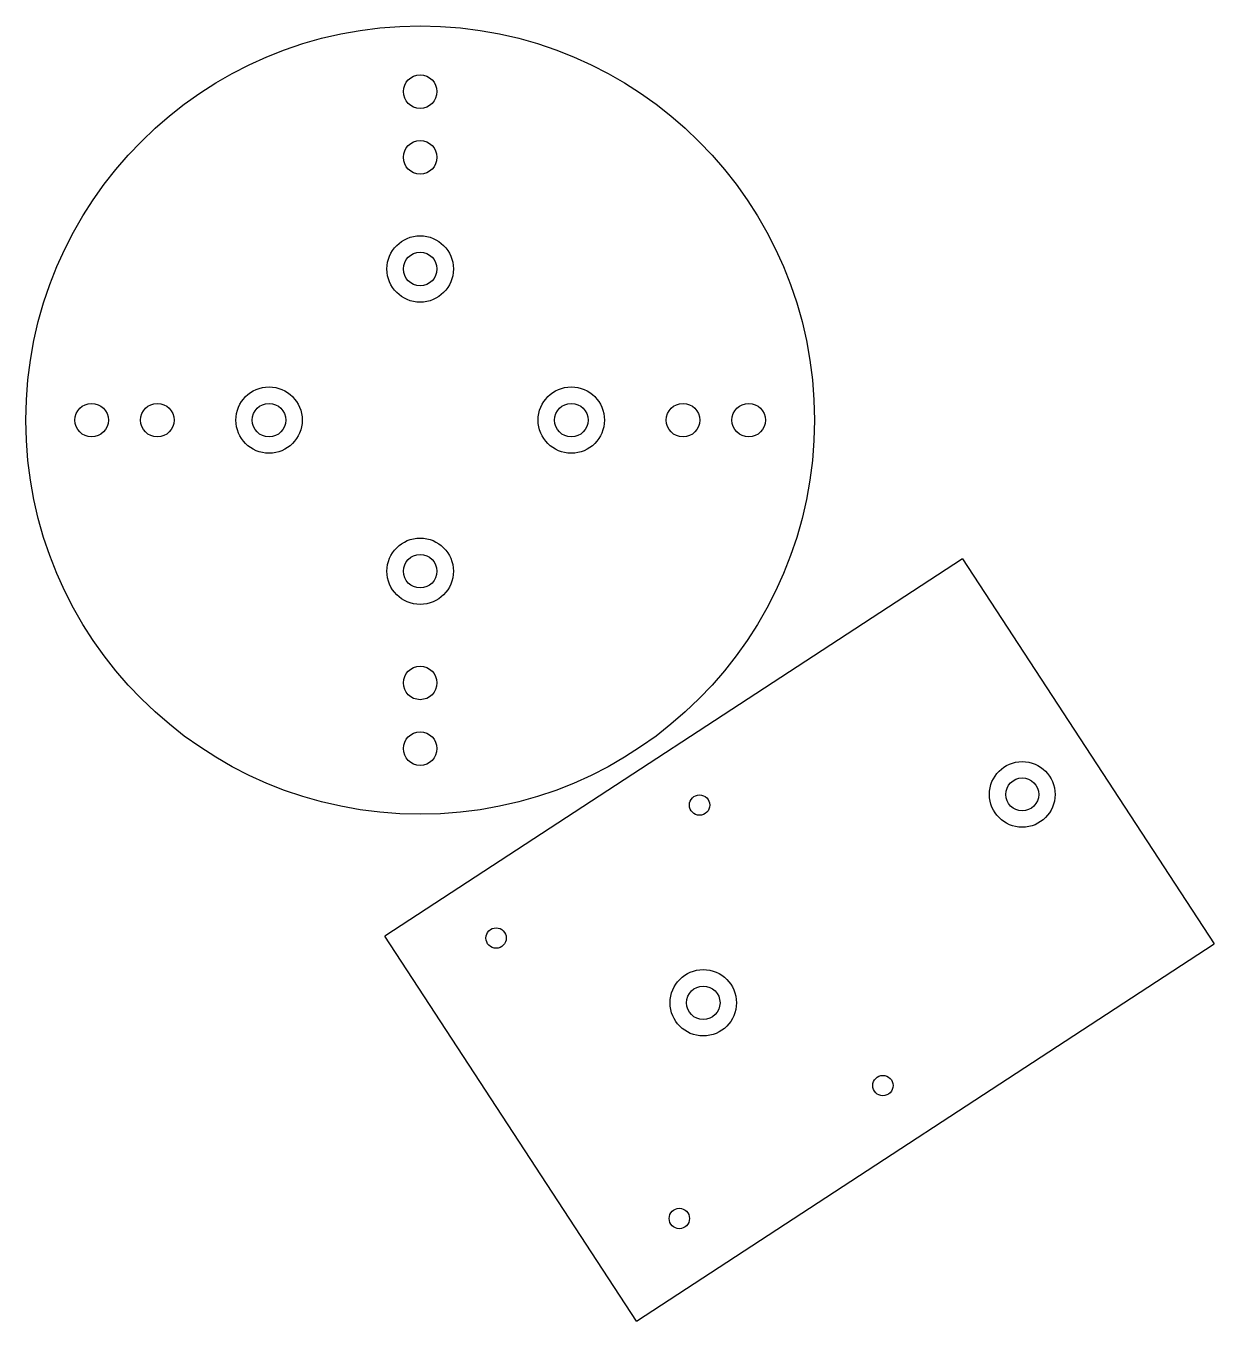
# Model space of a CAD drawing. Header units: millimetres. Extents: x -13 to 168, y 36 to 233.
import ezdxf

# ---------------------------------------------------------------- set-up
doc = ezdxf.new("R2010")
doc.units = ezdxf.units.MM

msp = doc.modelspace()

# ---------------------------------------------------------------- linework, layer by layer
at = {"color": 7, "linetype": 'Continuous', "lineweight": 25}
for p, q in [((129.99, 152.34), (42.08, 94.91)), ((129.99, 152.34), (168.27, 93.73)), ((80.37, 36.31), (42.08, 94.91)), ((80.37, 36.31), (168.27, 93.73))]:
    msp.add_line(p, q, dxfattribs=at)
for centre, radius in [((47.45, 173.44), 60), ((47.45, 223.44), 2.55), ((47.45, 213.44), 2.55), ((47.45, 196.44), 5.05), ((47.45, 196.44), 2.55), ((24.45, 173.44), 5.05), ((70.45, 173.44), 5.05), ((-2.55, 173.44), 2.55), ((7.45, 173.44), 2.55), ((24.45, 173.44), 2.55), ((70.45, 173.44), 2.55), ((87.45, 173.44), 2.55), ((97.45, 173.44), 2.55), ((47.45, 150.44), 5.05), ((47.45, 150.44), 2.55), ((47.45, 133.44), 2.55), ((47.45, 123.44), 2.55), ((139.08, 116.47), 5), ((139.08, 116.47), 2.5), ((89.97, 114.85), 1.55), ((59, 94.61), 1.55), ((90.53, 84.75), 5.05), ((90.53, 84.75), 2.55), ((117.87, 72.15), 1.55), ((86.89, 51.92), 1.55)]:
    msp.add_circle(centre, radius, dxfattribs=at)

doc.saveas('drawing.dxf')
